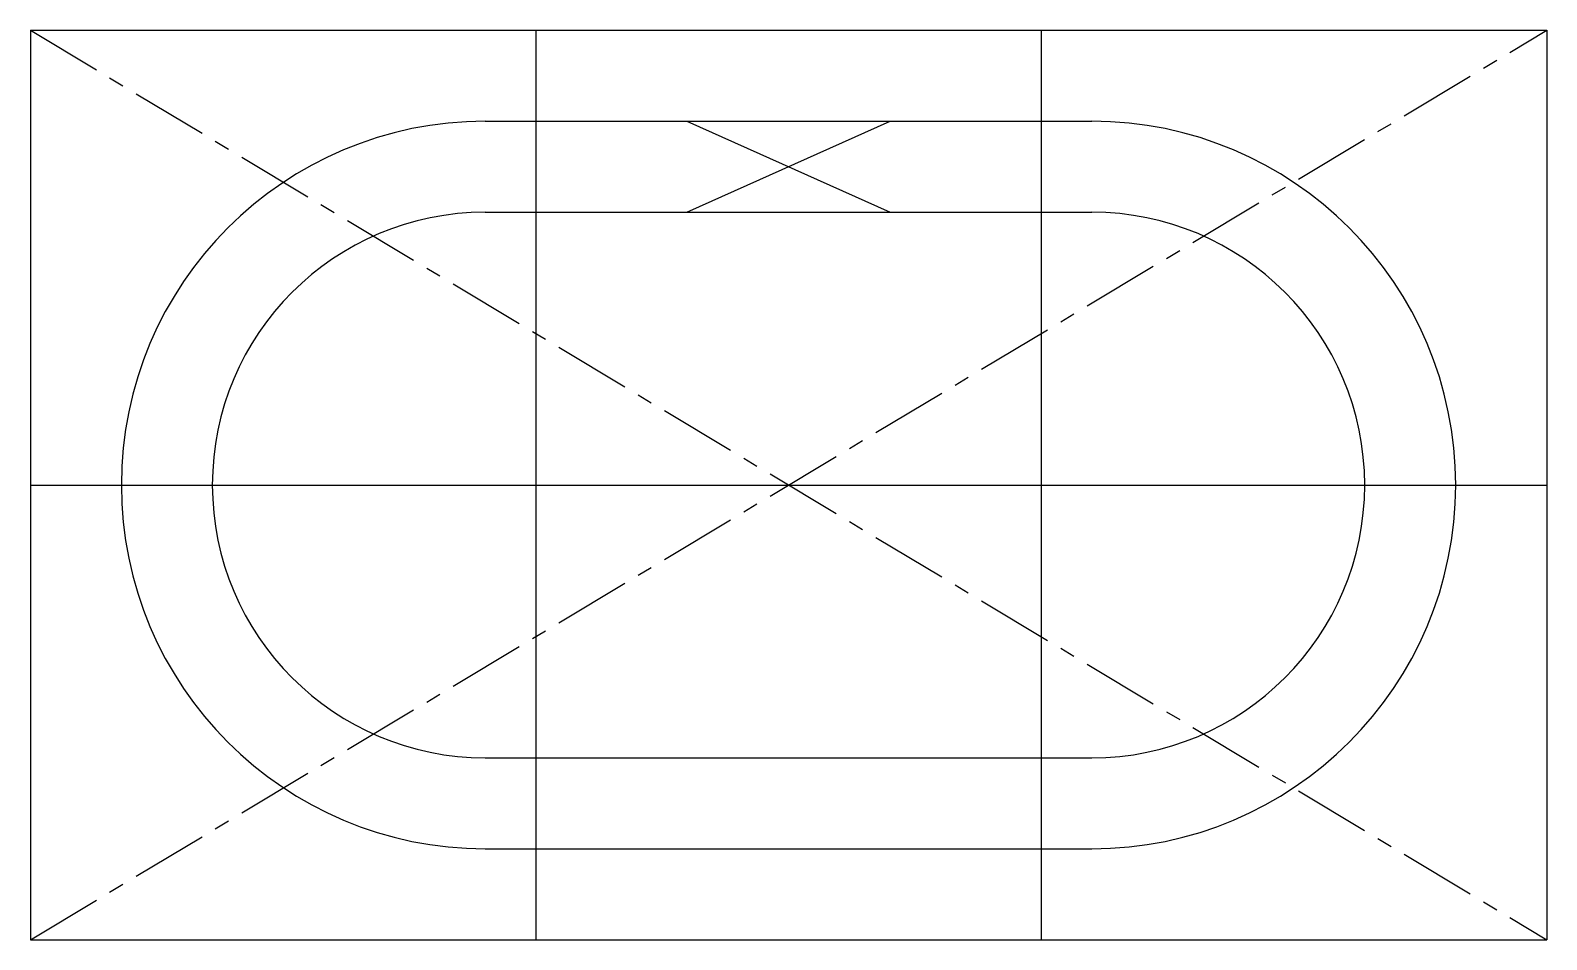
# Model space of a CAD drawing. Header units: millimetres. Extents: x -208 to 42, y -36 to 114.
import ezdxf

# ---------------------------------------------------------------- set-up
doc = ezdxf.new("R2010")
doc.units = ezdxf.units.MM
doc.header["$PDSIZE"] = -1
doc.linetypes.add('CENTERX2', pattern=[20.32, 12.7, -2.54, 2.54, -2.54])

msp = doc.modelspace()

# ---------------------------------------------------------------- linework, layer by layer
at = {"color": 7, "linetype": 'Continuous'}
for p, q in [((-207.64, 113.92), (42.36, 113.92)), ((-207.64, 113.92), (-207.64, -36.08)), ((-124.31, 113.92), (-124.31, -36.08)), ((-40.98, 113.92), (-40.98, -36.08)), ((42.36, 113.92), (42.36, -36.08)), ((-132.64, 98.92), (-32.64, 98.92)), ((-99.41, 98.92), (-65.87, 83.92)), ((-99.41, 83.92), (-65.87, 98.92)), ((-132.64, 83.92), (-32.64, 83.92)), ((-207.64, 38.92), (42.36, 38.92)), ((-132.64, -6.08), (-32.64, -6.08)), ((-132.64, -21.08), (-32.64, -21.08)), ((-207.64, -36.08), (42.36, -36.08))]:
    msp.add_line(p, q, dxfattribs=at)
at = {"color": 7, "linetype": 'CENTERX2'}
for p, q in [((-207.64, 113.92), (42.36, -36.08)), ((-207.64, -36.08), (42.36, 113.92)), ((-132.64, 38.92), (-32.64, 38.92)), ((-132.64, 38.92), (-32.64, 38.92))]:
    msp.add_line(p, q, dxfattribs=at)
at = {"color": 7, "linetype": 'Continuous'}
for centre, radius, start, end in [((-132.64, 38.92), 60, 90, 270), ((-32.64, 38.92), 60, 270, 90), ((-132.64, 38.92), 45, 90, 270), ((-32.64, 38.92), 45, 270, 90)]:
    msp.add_arc(centre, radius, start, end, dxfattribs=at)
msp.add_point((-82.64, 38.92), dxfattribs=at)
msp.add_point((-82.64, 38.92), dxfattribs=at)
msp.add_point((-82.64, 38.92), dxfattribs=at)

doc.saveas('drawing.dxf')
